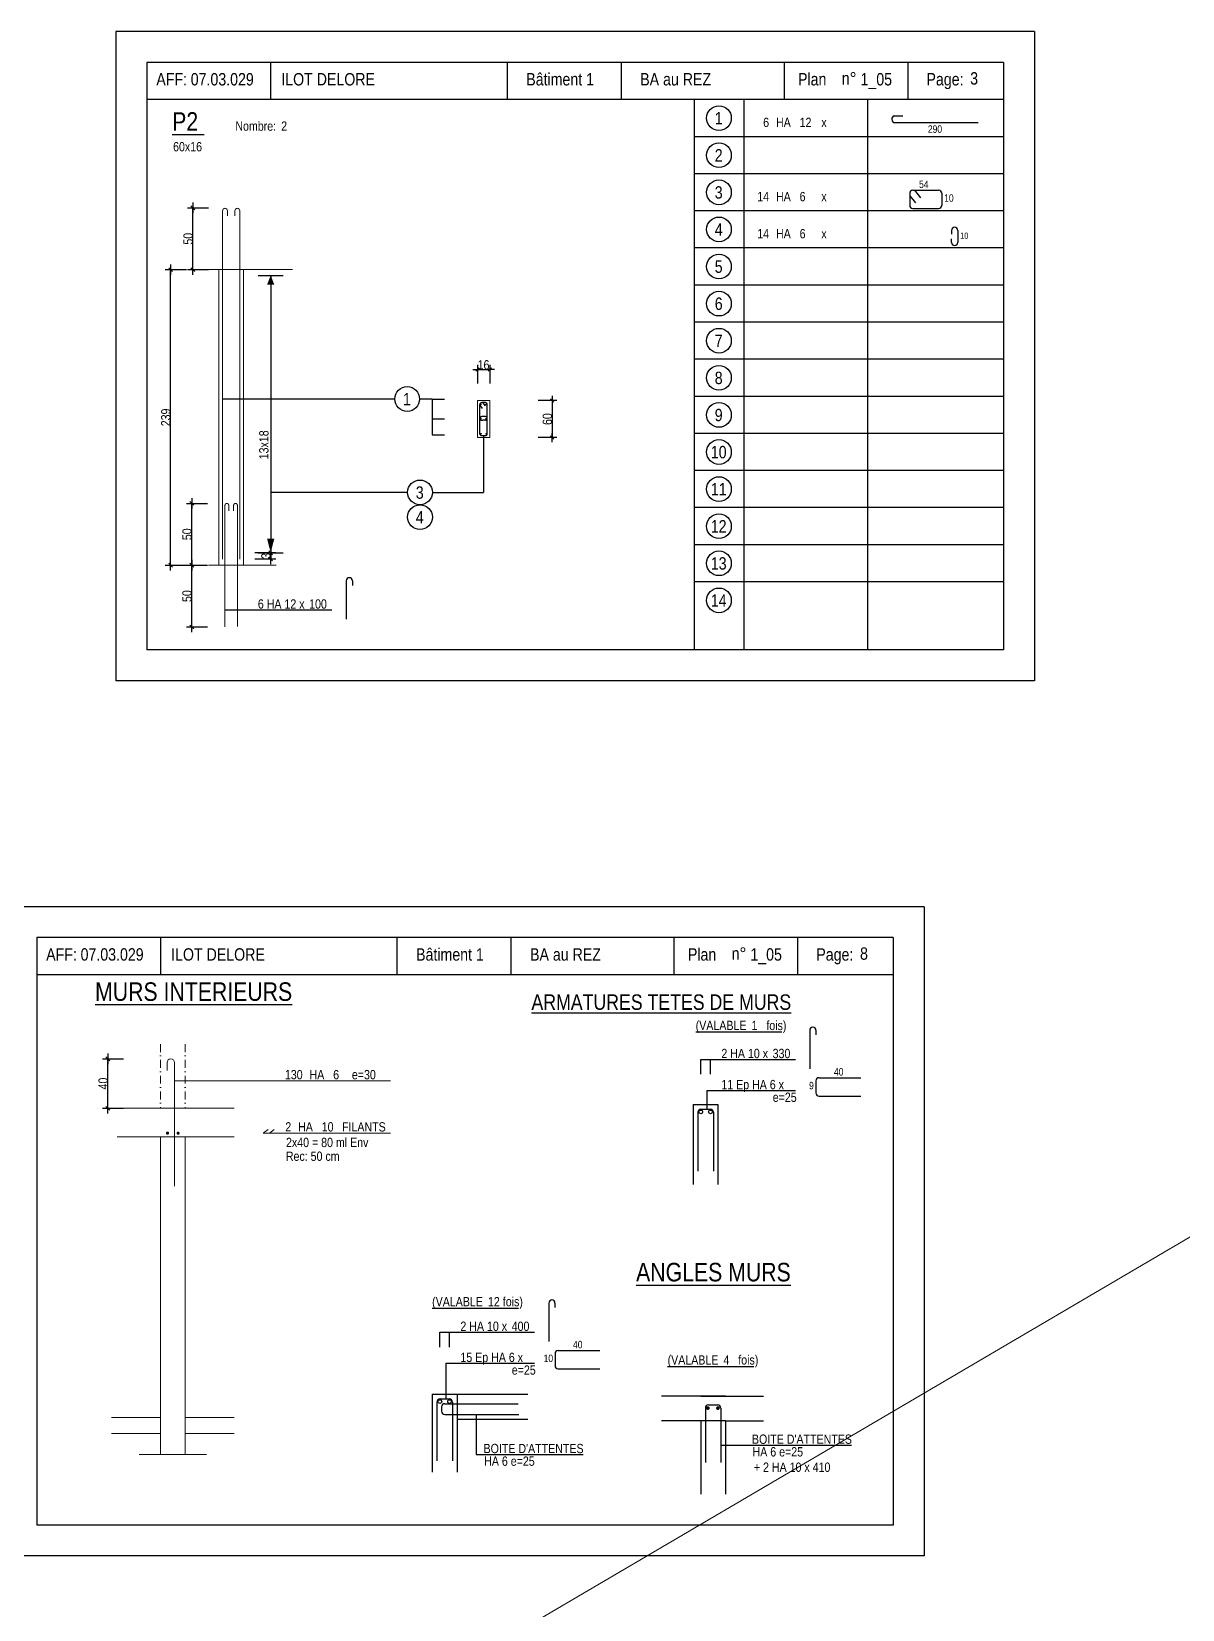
# Model space of a CAD drawing. Header units: metres. Extents: x -9927 to 45032, y -190416 to 12166.
# Drawn here: x 3751 to 5611, y -60674 to -58122 of the extents above; entities that cross this region are included whole.
import ezdxf
from ezdxf.enums import TextEntityAlignment as Align

# ---------------------------------------------------------------- set-up
doc = ezdxf.new("R2010")
doc.units = ezdxf.units.M
doc.header["$PDMODE"] = 65
doc.linetypes.add('CACHE2', pattern=[0.1875, 0.125, -0.0625])
doc.linetypes.add('TIRETPT2', pattern=[12.7, 6.35, -3.175, 0, -3.175])
for name, color, linetype in [('01_cote_gen', 4, 'Continuous'), ('01_fenetres', 171, 'Continuous'), ('01_linteaux', 3, 'Continuous'), ('01_sem', 42, 'Continuous'), ('01_texte', 230, 'Continuous'), ('AA_COTES', 2, 'Continuous')]:
    doc.layers.add(name, color=color, linetype=linetype)
doc.styles.add('STYLE2', font='ARIALN.TTF')
doc.dimstyles.new('JB25', dxfattribs={"dimscale": 0.1, "dimtxt": 150, "dimasz": 17, "dimexe": 0.1, "dimexo": 0.1, "dimgap": 0.09, "dimtad": 1, "dimdec": 1, "dimlfac": 0.5, "dimdsep": 46, "dimtxsty": 'STYLE2', "dimblk1": 'BOND_G', "dimblk2": 'BOND_D', "dimsah": 1, "dimcen": 1.5, "dimdle": 0.01, "dimse1": 1, "dimse2": 1, "dimclrd": 4, "dimclre": 2, "dimclrt": 5, "dimadec": 0, "dimazin": 0, "dimtfac": 2.333333, "dimtdec": 1, "dimtix": 1, "dimtmove": 2, "dimatfit": 3, "dimldrblk": 'BOND_G', "dimfxl": 1, "dimtolj": 1, "dimtzin": 0, "dimarcsym": 0})
doc.dimstyles.new('JB50', dxfattribs={"dimscale": 0.1, "dimtxt": 150, "dimasz": 15, "dimexe": 0.1, "dimexo": 0.1, "dimgap": 0.09, "dimtad": 1, "dimdec": 1, "dimdsep": 46, "dimtxsty": 'STYLE2', "dimblk1": 'BOND_G', "dimblk2": 'BOND_D', "dimsah": 1, "dimcen": 1.5, "dimdle": 0.01, "dimse1": 1, "dimse2": 1, "dimclrd": 4, "dimclre": 2, "dimclrt": 6, "dimazin": 2, "dimtfac": 2.333333, "dimtdec": 1, "dimtix": 1, "dimtmove": 2, "dimatfit": 3, "dimldrblk": 'BOND_G', "dimfxl": 1, "dimtolj": 1, "dimtzin": 0, "dimarcsym": 0})

# ---------------------------------------------------------------- blocks, each defined once
blk = doc.blocks.new('BOND_G')
at = {"layer": 'AA_COTES', "color": 0}
for p, q in [((5, 0), (-5, 0)), ((1.8, 1.8), (-1.8, -1.8)), ((0, -5), (0, 15))]:
    blk.add_line(p, q, dxfattribs=at)
blk = doc.blocks.new('BOND_D')
at = {"layer": 'AA_COTES', "color": 0}
for p, q in [((5, 0), (-5, 0)), ((-1.8, -1.8), (1.8, 1.8)), ((0, 5), (0, -15))]:
    blk.add_line(p, q, dxfattribs=at)
blk = doc.blocks.new('*D611')
at = {"layer": '01_cote_gen', "color": 4, "linetype": 'Continuous', "lineweight": -2, "transparency": 16777216}
blk.add_line((4011.4, -58505.6), (4011.4, -58409), dxfattribs=at)
at = {"layer": 'DEFPOINTS', "color": 0, "linetype": 'Continuous', "lineweight": 0, "transparency": 16777216}
for p in [(4011.4, -58407.3), (4140.1, -58407.3), (4149.2, -58507.3)]:
    blk.add_point(p, dxfattribs=at)
at = {"layer": '01_cote_gen', "color": 4, "linetype": 'Continuous', "lineweight": -2, "transparency": 16777216, "xscale": 1.7, "yscale": 1.7, "zscale": 1.7}
for name, p, rotation in [('BOND_D', (4011.4, -58407.3), 90), ('BOND_G', (4011.4, -58507.3), 270)]:
    blk.add_blockref(name, p, dxfattribs=dict(at, rotation=rotation))
at = {"layer": '01_cote_gen', "color": 5, "linetype": 'Continuous', "lineweight": 0, "transparency": 16777216, "insert": (4003.8, -58457.3), "char_height": 15, "attachment_point": 5, "rotation": 90, "style": 'STYLE2'}
blk.add_mtext('\\A1;50', dxfattribs=at)
blk = doc.blocks.new('*D612')
at = {"layer": '01_cote_gen', "color": 4, "linetype": 'Continuous', "lineweight": -2, "transparency": 16777216}
blk.add_line((3975.4, -58983.6), (3975.4, -58509), dxfattribs=at)
at = {"layer": 'DEFPOINTS', "color": 0, "linetype": 'Continuous', "lineweight": 0, "transparency": 16777216}
for p in [(3975.4, -58507.3), (3983.9, -58507.3), (3993.5, -58985.3)]:
    blk.add_point(p, dxfattribs=at)
at = {"layer": '01_cote_gen', "color": 4, "linetype": 'Continuous', "lineweight": -2, "transparency": 16777216, "xscale": 1.7, "yscale": 1.7, "zscale": 1.7}
for name, p, rotation in [('BOND_D', (3975.4, -58507.3), 90), ('BOND_G', (3975.4, -58985.3), 270)]:
    blk.add_blockref(name, p, dxfattribs=dict(at, rotation=rotation))
at = {"layer": '01_cote_gen', "color": 5, "linetype": 'Continuous', "lineweight": 0, "transparency": 16777216, "insert": (3967.7, -58746.3), "char_height": 15, "attachment_point": 5, "rotation": 90, "style": 'STYLE2'}
blk.add_mtext('\\A1;239', dxfattribs=at)
blk = doc.blocks.new('*D613')
at = {"layer": '01_cote_gen', "color": 4, "linetype": 'Continuous', "lineweight": -2, "transparency": 16777216}
blk.add_line((4137.3, -58967), (4137.3, -58973.6), dxfattribs=at)
at = {"layer": 'DEFPOINTS', "color": 0, "linetype": 'Continuous', "lineweight": 0, "transparency": 16777216}
for p in [(4087.4, -58975.3), (4130.4, -58965.3), (4137.3, -58975.3)]:
    blk.add_point(p, dxfattribs=at)
at = {"layer": '01_cote_gen', "color": 4, "linetype": 'Continuous', "lineweight": -2, "transparency": 16777216, "xscale": 1.7, "yscale": 1.7, "zscale": 1.7}
for name, p, rotation in [('BOND_G', (4137.3, -58965.3), 90), ('BOND_D', (4137.3, -58975.3), 270)]:
    blk.add_blockref(name, p, dxfattribs=dict(at, rotation=rotation))
at = {"layer": '01_cote_gen', "color": 5, "linetype": 'Continuous', "lineweight": 0, "transparency": 16777216, "insert": (4129.6, -58970.3), "char_height": 15, "attachment_point": 5, "rotation": 90, "style": 'STYLE2'}
blk.add_mtext('\\A1;3', dxfattribs=at)
blk = doc.blocks.new('*D614')
at = {"layer": '01_cote_gen', "color": 4, "linetype": 'Continuous', "lineweight": -2, "transparency": 16777216}
blk.add_line((4592.3, -58720.5), (4592.3, -58777.5), dxfattribs=at)
at = {"layer": 'DEFPOINTS', "color": 0, "linetype": 'Continuous', "lineweight": 0, "transparency": 16777216}
for p in [(4491.4, -58719), (4491.4, -58779), (4592.3, -58779)]:
    blk.add_point(p, dxfattribs=at)
at = {"layer": '01_cote_gen', "color": 4, "linetype": 'Continuous', "lineweight": -2, "transparency": 16777216, "xscale": 1.5, "yscale": 1.5, "zscale": 1.5}
for name, p, rotation in [('BOND_G', (4592.3, -58719), 90), ('BOND_D', (4592.3, -58779), 270)]:
    blk.add_blockref(name, p, dxfattribs=dict(at, rotation=rotation))
at = {"layer": '01_cote_gen', "color": 6, "linetype": 'Continuous', "lineweight": 0, "transparency": 16777216, "insert": (4584.6, -58749), "char_height": 15, "attachment_point": 5, "rotation": 90, "style": 'STYLE2'}
blk.add_mtext('\\A1;60', dxfattribs=at)
blk = doc.blocks.new('*D615')
at = {"layer": '01_cote_gen', "color": 4, "linetype": 'Continuous', "lineweight": -2, "transparency": 16777216}
blk.add_line((4472.9, -58669), (4489.9, -58669), dxfattribs=at)
at = {"layer": 'DEFPOINTS', "color": 0, "linetype": 'Continuous', "lineweight": 0, "transparency": 16777216}
for p in [(4491.4, -58669), (4471.4, -58719), (4491.4, -58719)]:
    blk.add_point(p, dxfattribs=at)
at = {"layer": '01_cote_gen', "color": 4, "linetype": 'Continuous', "lineweight": -2, "transparency": 16777216, "xscale": 1.5, "yscale": 1.5, "zscale": 1.5, "rotation": 180}
blk.add_blockref('BOND_G', (4471.4, -58669), dxfattribs=at)
at = {"layer": '01_cote_gen', "color": 4, "linetype": 'Continuous', "lineweight": -2, "transparency": 16777216, "xscale": 1.5, "yscale": 1.5, "zscale": 1.5}
blk.add_blockref('BOND_D', (4491.4, -58669), dxfattribs=at)
at = {"layer": '01_cote_gen', "color": 6, "linetype": 'Continuous', "lineweight": 0, "transparency": 16777216, "insert": (4481.4, -58661.4), "char_height": 15, "attachment_point": 5, "style": 'STYLE2'}
blk.add_mtext('\\A1;16', dxfattribs=at)
blk = doc.blocks.new('*D616')
at = {"layer": '01_cote_gen', "color": 4, "linetype": 'Continuous', "lineweight": -2, "transparency": 16777216}
blk.add_line((4009.7, -58983.6), (4009.7, -58887), dxfattribs=at)
at = {"layer": 'DEFPOINTS', "color": 0, "linetype": 'Continuous', "lineweight": 0, "transparency": 16777216}
for p in [(4009.7, -58885.3), (4080.4, -58885.3), (4070.5, -58985.3)]:
    blk.add_point(p, dxfattribs=at)
at = {"layer": '01_cote_gen', "color": 4, "linetype": 'Continuous', "lineweight": -2, "transparency": 16777216, "xscale": 1.7, "yscale": 1.7, "zscale": 1.7}
for name, p, rotation in [('BOND_D', (4009.7, -58885.3), 90), ('BOND_G', (4009.7, -58985.3), 270)]:
    blk.add_blockref(name, p, dxfattribs=dict(at, rotation=rotation))
at = {"layer": '01_cote_gen', "color": 5, "linetype": 'Continuous', "lineweight": 0, "transparency": 16777216, "insert": (4002, -58935.3), "char_height": 15, "attachment_point": 5, "rotation": 90, "style": 'STYLE2'}
blk.add_mtext('\\A1;50', dxfattribs=at)
blk = doc.blocks.new('*D617')
at = {"layer": '01_cote_gen', "color": 4, "linetype": 'Continuous', "lineweight": -2, "transparency": 16777216}
blk.add_line((4009.7, -59083.5), (4009.7, -58987), dxfattribs=at)
at = {"layer": 'DEFPOINTS', "color": 0, "linetype": 'Continuous', "lineweight": 0, "transparency": 16777216}
for p in [(4009.7, -58985.3), (4073, -58985.3), (4063.4, -59085.2)]:
    blk.add_point(p, dxfattribs=at)
at = {"layer": '01_cote_gen', "color": 4, "linetype": 'Continuous', "lineweight": -2, "transparency": 16777216, "xscale": 1.7, "yscale": 1.7, "zscale": 1.7}
for name, p, rotation in [('BOND_D', (4009.7, -58985.3), 90), ('BOND_G', (4009.7, -59085.2), 270)]:
    blk.add_blockref(name, p, dxfattribs=dict(at, rotation=rotation))
at = {"layer": '01_cote_gen', "color": 5, "linetype": 'Continuous', "lineweight": 0, "transparency": 16777216, "insert": (4002, -59035.3), "char_height": 15, "attachment_point": 5, "rotation": 90, "style": 'STYLE2'}
blk.add_mtext('\\A1;50', dxfattribs=at)
blk = doc.blocks.new('*D639')
at = {"layer": '01_cote_gen', "color": 4, "linetype": 'Continuous', "lineweight": -2, "transparency": 16777216}
blk.add_line((3874, -59862), (3874, -59785.4), dxfattribs=at)
at = {"layer": 'DEFPOINTS', "color": 0, "linetype": 'Continuous', "lineweight": 0, "transparency": 16777216}
for p in [(3874, -59783.7), (3975.7, -59783.7), (3927.5, -59863.7)]:
    blk.add_point(p, dxfattribs=at)
at = {"layer": '01_cote_gen', "color": 4, "linetype": 'Continuous', "lineweight": -2, "transparency": 16777216, "xscale": 1.7, "yscale": 1.7, "zscale": 1.7}
for name, p, rotation in [('BOND_D', (3874, -59783.7), 90), ('BOND_G', (3874, -59863.7), 270)]:
    blk.add_blockref(name, p, dxfattribs=dict(at, rotation=rotation))
at = {"layer": '01_cote_gen', "color": 5, "linetype": 'Continuous', "lineweight": 0, "transparency": 16777216, "insert": (3866.4, -59823.7), "char_height": 15, "attachment_point": 5, "rotation": 90, "style": 'STYLE2'}
blk.add_mtext('\\A1;40', dxfattribs=at)

msp = doc.modelspace()

# ---------------------------------------------------------------- linework, layer by layer
at = {"layer": '01_cote_gen', "linetype": 'Continuous', "lineweight": 0}
msp.add_line((337.06, -63176.21), (8693.14, -58269.45), dxfattribs=at)
at = {"layer": '01_cote_gen', "color": 2, "linetype": 'CACHE2', "lineweight": 0, "ltscale": 100}
for p, q in [((4069.37, -58888.3), (4069.37, -58897.28)), ((4077.37, -58888.3), (4077.37, -58897.28))]:
    msp.add_line(p, q, dxfattribs=at)
for centre in [(4066.37, -58888.3), (4080.37, -58888.3)]:
    msp.add_arc(centre, 3, 0, 180, dxfattribs=at)
at = {"layer": '01_fenetres', "ltscale": 30}
for p, q in [((3937.03, -58172.22), (3937.03, -59122.22)), ((5322.03, -58172.22), (3937.03, -58172.22)), ((4137.03, -58172.22), (4137.03, -58232.22)), ((4519.53, -58172.22), (4519.53, -58232.22)), ((4703.79, -58172.22), (4703.79, -58232.22)), ((4967.9, -58232.22), (4967.9, -58172.22)), ((5167.9, -58232.22), (5167.9, -58172.22)), ((5322.03, -58172.22), (5322.03, -59122.22)), ((5322.03, -58232.22), (3937.03, -58232.22)), ((5322.03, -59122.22), (3937.03, -59122.22)), ((3758.92, -59587.7), (3758.92, -60537.7)), ((3758.92, -59587.7), (3758.92, -60537.7)), ((3758.92, -59587.7), (3758.92, -60537.7)), ((5143.92, -59587.7), (3758.92, -59587.7)), ((3958.92, -59587.7), (3958.92, -59647.7)), ((4341.42, -59587.7), (4341.42, -59647.7)), ((4525.68, -59587.7), (4525.68, -59647.7)), ((4789.79, -59647.7), (4789.79, -59587.7)), ((4989.79, -59647.7), (4989.79, -59587.7)), ((5143.92, -59587.7), (5143.92, -60537.7)), ((5143.92, -59647.7), (3758.92, -59647.7)), ((5143.92, -60537.7), (3758.92, -60537.7))]:
    msp.add_line(p, q, dxfattribs=at)
at = {"layer": '01_linteaux', "linetype": 'Continuous'}
for p, q in [((5145.57, -58258.47), (5159.31, -58258.47)), ((5146.8, -58269.45), (5281.12, -58269.45)), ((5170.48, -58383.75), (5170.48, -58403.36)), ((5170.48, -58387.89), (5179.67, -58399.22)), ((5175.48, -58378.75), (5217.25, -58378.75)), ((5178.17, -58378.75), (5188.15, -58391.06)), ((5222.25, -58383.75), (5222.25, -58403.36)), ((5175.48, -58408.36), (5217.25, -58408.36)), ((5238.06, -58443.75), (5238.06, -58450.12)), ((5238.06, -58463.36), (5238.06, -58457.51)), ((5248.06, -58443.75), (5248.06, -58463.36)), ((4259.42, -59010.5), (4259.42, -59072.68)), ((4269.42, -59010.5), (4269.42, -59017.91)), ((4586.92, -60178.7), (4586.92, -60240.88)), ((4596.92, -60178.7), (4596.92, -60186.11)), ((4597.03, -60260.43), (4597.03, -60280.04)), ((4602.03, -60255.43), (4669.61, -60255.43)), ((4602.03, -60285.04), (4669.61, -60285.04)), ((4398.58, -60326.28), (4398.58, -60451.98)), ((4398.58, -60326.28), (4553.02, -60326.28)), ((4438.58, -60326.28), (4438.58, -60451.98)), ((4406.08, -60338.78), (4406.08, -60433.78)), ((4411.08, -60333.78), (4426.08, -60333.78)), ((4413.58, -60346.54), (4413.58, -60353.78)), ((4418.58, -60341.54), (4537.65, -60341.54)), ((4431.08, -60338.78), (4431.08, -60433.78)), ((4872.53, -60329.31), (4769.1, -60329.31)), ((4832.53, -60329.31), (4934.26, -60329.31)), ((4840.03, -60348.49), (4840.03, -60436.81)), ((4845.03, -60343.49), (4860.03, -60343.49)), ((4865.03, -60348.49), (4865.03, -60436.81)), ((4418.58, -60358.78), (4538.58, -60358.78)), ((4438.58, -60366.28), (4553.02, -60366.28)), ((4872.53, -60369.31), (4769.1, -60369.31)), ((4832.53, -60369.31), (4832.53, -60487.87)), ((4872.53, -60369.31), (4872.53, -60487.87)), ((4872.53, -60369.31), (4934.26, -60369.31))]:
    msp.add_line(p, q, dxfattribs=at)
at = {"layer": '01_linteaux', "linetype": 'Continuous', "const_width": 3, "flags": 128}
for points in [[(4842.57, -60348.53, 1), (4845.57, -60348.53, 1)], [(4858.91, -60348.53, 1), (4861.91, -60348.53, 1)]]:
    msp.add_lwpolyline(points, format="xyb", close=True, dxfattribs=at)
at = {"layer": '01_linteaux', "linetype": 'Continuous'}
for centre in [(4410.75, -60338.09), (4426.42, -60338.09)]:
    msp.add_circle(centre, 3, dxfattribs=at)
for centre, start, end in [((5146.68, -58263.35), 102.77382, 192.77382), ((5146.8, -58264.45), 180, 270), ((5175.48, -58383.75), 90, 180), ((5217.25, -58383.75), 0, 90), ((5175.48, -58403.36), 180, 270), ((5217.25, -58403.36), 270, 0), ((5243.06, -58443.75), 90, 180), ((5243.06, -58443.75), 0, 90), ((5243.06, -58463.36), 180, 270), ((5243.06, -58463.36), 270, 0), ((4264.42, -59010.5), 90, 180), ((4264.42, -59010.5), 0, 90), ((4591.92, -60178.7), 90, 180), ((4591.92, -60178.7), 0, 90), ((4602.03, -60260.43), 90, 180), ((4602.03, -60280.04), 180, 270), ((4411.08, -60338.78), 90, 180), ((4418.58, -60346.54), 90, 180), ((4418.58, -60353.78), 180, 270), ((4426.08, -60338.78), 0, 90), ((4845.03, -60348.49), 90, 180), ((4860.03, -60348.49), 0, 90)]:
    msp.add_arc(centre, 5, start, end, dxfattribs=at)
at = {"layer": '01_sem', "color": 2, "lineweight": 0, "ltscale": 7}
for p, q in [((4059.37, -58412.1), (4059.37, -58975.3)), ((4067.37, -58412.1), (4067.37, -58420.51)), ((4079.37, -58412.1), (4079.37, -58420.51)), ((4087.37, -58412.1), (4087.37, -58975.3)), ((4053.37, -58507.3), (4036.93, -58507.3)), ((4053.37, -58507.3), (4053.37, -58985.3)), ((4172.55, -58507.3), (4053.37, -58507.3)), ((4093.37, -58507.3), (4093.37, -58985.3)), ((4471.44, -58778.98), (4471.44, -58718.98)), ((4491.44, -58718.98), (4471.44, -58718.98)), ((4471.44, -58778.98), (4471.44, -58718.98)), ((4491.44, -58718.98), (4471.44, -58718.98)), ((4491.44, -58778.98), (4491.44, -58718.98)), ((4471.44, -58778.98), (4491.44, -58778.98)), ((4471.44, -58778.98), (4491.44, -58778.98)), ((4063.37, -58888.3), (4063.37, -59085.23)), ((4083.37, -58888.3), (4083.37, -59084.37)), ((4036.93, -58985.3), (4145.96, -58985.3)), ((3969.69, -59789.68), (3969.69, -59802.75)), ((3981.69, -59789.68), (3981.69, -59989.68)), ((3981.69, -59819.25), (4330.78, -59819.25)), ((4078.19, -59863.68), (3889.11, -59863.68)), ((4078.19, -59909.68), (3889.11, -59909.68)), ((3959.01, -59909.68), (3959.01, -60423.68)), ((3999.01, -59909.68), (3999.01, -60423.68)), ((4125.07, -59903.66), (4132.99, -59898.06)), ((4125.07, -59903.66), (4330.78, -59903.66)), ((4135.11, -59903.66), (4143.02, -59898.06)), ((3879.83, -60363.68), (3959.01, -60363.68)), ((4078.19, -60363.68), (3999.01, -60363.68)), ((3879.83, -60389.68), (3959.01, -60389.68)), ((4078.19, -60389.68), (3999.01, -60389.68)), ((4033.37, -60423.68), (3924.78, -60423.68))]:
    msp.add_line(p, q, dxfattribs=at)
at = {"layer": '01_sem', "color": 2, "linetype": 'TIRETPT2', "lineweight": 0, "ltscale": 2}
for p, q in [((3959.01, -59760.02), (3959.01, -59863.68)), ((3999.01, -59760.02), (3999.01, -59863.68))]:
    msp.add_line(p, q, dxfattribs=at)
at = {"layer": '01_sem', "color": 2, "lineweight": 0, "ltscale": 7, "const_width": 2.5, "flags": 128}
for points in [[(3969.21, -59903.97, 1), (3971.71, -59903.97, 1)], [(3986.24, -59903.97, 1), (3988.74, -59903.97, 1)]]:
    msp.add_lwpolyline(points, format="xyb", close=True, dxfattribs=at)
at = {"layer": '01_sem', "color": 2, "lineweight": 0, "ltscale": 7}
for centre, radius, start, end in [((4063.37, -58412.1), 4, 0, 180), ((4083.37, -58412.1), 4, 0, 180), ((3975.69, -59789.68), 6, 90, 180), ((3975.69, -59789.68), 6, 0, 90)]:
    msp.add_arc(centre, radius, start, end, dxfattribs=at)
at = {"layer": '01_texte', "ltscale": 30}
for p, q in [((3887.03, -58122.22), (3887.03, -59172.22)), ((5372.03, -58122.22), (3887.03, -58122.22)), ((5372.03, -58122.22), (5372.03, -59172.22)), ((4822.03, -58232.22), (4822.03, -59122.22)), ((4902.03, -58232.22), (4902.03, -59122.22)), ((5102.03, -58232.22), (5102.03, -59122.22)), ((5322.03, -58292.22), (4822.03, -58292.22)), ((5322.03, -58352.22), (4822.03, -58352.22)), ((5322.03, -58412.22), (4822.03, -58412.22)), ((5322.03, -58472.22), (4822.03, -58472.22)), ((4117.1, -58516.59), (4157.42, -58516.59)), ((4137.26, -58516.59), (4137.26, -58972.18)), ((5322.03, -58532.22), (4822.03, -58532.22)), ((5322.03, -58592.22), (4822.03, -58592.22)), ((5322.03, -58652.22), (4822.03, -58652.22)), ((5322.03, -58712.22), (4822.03, -58712.22)), ((4475.44, -58772.64), (4475.44, -58725.37)), ((4475.44, -58726.65), (4479.44, -58732.01)), ((4484.44, -58722.37), (4478.44, -58722.37)), ((4484.44, -58745), (4478.44, -58745)), ((4479.83, -58722.37), (4483.83, -58727.73)), ((4487.44, -58772.64), (4487.44, -58725.37)), ((4478.44, -58751), (4480.53, -58751)), ((4482.26, -58751), (4480.35, -58751)), ((4484.44, -58751), (4480.59, -58751)), ((5322.03, -58772.22), (4822.03, -58772.22)), ((4478.44, -58775.64), (4484.44, -58775.64)), ((5322.03, -58832.22), (4822.03, -58832.22)), ((5322.03, -58892.22), (4822.03, -58892.22)), ((4117.1, -58965.3), (4157.42, -58965.3)), ((5322.03, -58952.22), (4822.03, -58952.22)), ((5322.03, -59012.22), (4822.03, -59012.22)), ((5372.03, -59172.22), (3887.03, -59172.22)), ((5193.92, -59537.7), (3708.92, -59537.7)), ((5193.92, -59537.7), (5193.92, -60587.7)), ((5193.92, -60587.7), (3708.92, -60587.7))]:
    msp.add_line(p, q, dxfattribs=at)
at = {"layer": '01_texte'}
for p, q in [((4337.98, -58716.51), (4059.37, -58716.51)), ((4398.45, -58716.51), (4377.98, -58716.51)), ((4398.45, -58716.51), (4398.45, -58774.54)), ((4398.45, -58716.51), (4418.46, -58716.51)), ((4398.45, -58748.62), (4418.46, -58748.62)), ((4398.45, -58774.54), (4418.46, -58774.54)), ((4481.55, -58775.64), (4481.55, -58867.56)), ((4358.65, -58867.56), (4137.26, -58867.56)), ((4398.65, -58867.56), (4481.55, -58867.56)), ((4063.37, -59057.52), (4236.34, -59057.52)), ((5008.83, -59737.53), (5008.83, -59799.71)), ((5018.83, -59737.53), (5018.83, -59744.94)), ((4832.78, -59808.6), (4832.78, -59784.55)), ((4832.78, -59784.55), (4985.75, -59784.55)), ((4848.2, -59808.6), (4848.2, -59784.55)), ((5023.95, -59814.26), (5091.53, -59814.26)), ((4842.38, -59834.86), (4985.75, -59834.86)), ((4842.38, -59834.86), (4842.38, -59865.14)), ((5018.95, -59819.26), (5018.95, -59838.87)), ((5023.95, -59843.87), (5091.53, -59843.87)), ((4820.5, -59857.64), (4820.5, -59987.16)), ((4820.5, -59857.64), (4860.5, -59857.64)), ((4833, -59865.14), (4848, -59865.14)), ((4860.5, -59857.64), (4860.5, -59987.16)), ((4828, -59870.14), (4828, -59965.14)), ((4853, -59870.14), (4853, -59965.14)), ((4410.87, -60249.77), (4410.87, -60225.72)), ((4410.87, -60225.72), (4563.84, -60225.72)), ((4426.28, -60249.77), (4426.28, -60225.72)), ((4420.46, -60276.03), (4563.84, -60276.03)), ((4420.46, -60276.03), (4420.46, -60333.78)), ((4469.31, -60358.78), (4469.31, -60423.46)), ((4469.31, -60423.46), (4642.41, -60423.46)), ((4865.03, -60408.37), (5076.35, -60408.37))]:
    msp.add_line(p, q, dxfattribs=at)
at = {"layer": '01_texte', "ltscale": 30, "const_width": 1.5, "flags": 128}
for points in [[(4477.91, -58725.22, -1), (4476.41, -58725.22, -1)], [(4477.91, -58748.35, 1), (4476.41, -58748.35, 1)], [(4484.97, -58725.22, 1), (4486.47, -58725.22, 1)], [(4484.97, -58748.35, -1), (4486.47, -58748.35, -1)], [(4477.91, -58772.78, 1), (4476.41, -58772.78, 1)], [(4484.97, -58772.78, -1), (4486.47, -58772.78, -1)]]:
    msp.add_lwpolyline(points, format="xyb", close=True, dxfattribs=at)
at = {"layer": '01_texte'}
for centre, radius in [((4862.03, -58262.22), 20), ((4862.03, -58322.22), 20), ((4862.03, -58382.22), 20), ((4862.03, -58442.22), 20), ((4862.03, -58502.22), 20), ((4862.03, -58562.22), 20), ((4862.03, -58622.22), 20), ((4862.03, -58682.22), 20), ((4357.98, -58716.51), 20), ((4862.03, -58742.22), 20), ((4862.03, -58802.22), 20), ((4378.65, -58867.56), 20), ((4862.03, -58862.22), 20), ((4378.65, -58907.56), 20), ((4862.03, -58922.22), 20), ((4862.03, -58982.22), 20), ((4862.03, -59042.22), 20), ((4832.66, -59869.46), 3), ((4848.34, -59869.46), 3)]:
    msp.add_circle(centre, radius, dxfattribs=at)
at = {"layer": '01_texte', "ltscale": 30}
for centre, start, end in [((4478.44, -58725.37), 90.00091, 180), ((4478.44, -58748), 90.00091, 180), ((4484.44, -58725.37), 0, 90.00091), ((4484.44, -58748), 0, 90.00091), ((4478.44, -58748), 180, 269.99909), ((4484.44, -58748), 269.99909, 0), ((4478.44, -58772.64), 180, 270), ((4484.44, -58772.64), 270, 0)]:
    msp.add_arc(centre, 3, start, end, dxfattribs=at)
at = {"layer": '01_texte'}
for centre, start, end in [((5013.83, -59737.53), 90, 180), ((5013.83, -59737.53), 0, 90), ((5023.95, -59819.26), 90, 180), ((5023.95, -59838.87), 180, 270), ((4833, -59870.14), 90, 180), ((4848, -59870.14), 0, 90)]:
    msp.add_arc(centre, 5, start, end, dxfattribs=at)
at = {"layer": '01_texte', "ltscale": 30}
for points in [[(4137.26, -58516.59), (4131.36, -58531.66), (4137.26, -58531.66)], [(4137.26, -58516.59), (4143.16, -58531.66), (4137.26, -58531.66)], [(4137.26, -58965.3), (4131.36, -58942.23), (4137.26, -58942.23)], [(4137.26, -58965.3), (4143.16, -58942.23), (4137.26, -58942.23)]]:
    msp.add_solid(points, dxfattribs=at)

# ---------------------------------------------------------------- texts
at = {"layer": '01_texte', "style": 'STYLE2'}
for s, height, p in [('AFF:', 20, (3952.33, -58209.37)), ('07.03.029', 20, (4007.99, -58209.37)), ('ILOT DELORE', 20, (4154.38, -58209.37)), ('Bâtiment 1', 20, (4550.48, -58209.37)), ('BA au REZ', 20, (4734.74, -58209.37)), ('Plan', 20, (4989.94, -58209.37)), ('n%%D', 20, (5060.63, -58207.93)), ('1_05', 20, (5090.97, -58209.37)), ('Page:', 20, (5197.61, -58209.37)), ('3', 20, (5268.3, -58207.93)), ('%%UP2 ', 30, (3977.95, -58282.61)), ('HA', 15, (4954.32, -58276.62)), ('12', 15, (4992.49, -58276.62)), ('Nombre:', 15, (4080.13, -58282.61)), ('2', 15, (4154.23, -58282.61)), ('290', 12, (5199.86, -58285.96)), ('60x16', 15, (3979.43, -58315.95)), ('54', 12, (5185.69, -58375.2)), ('HA', 15, (4954.32, -58396.62)), ('6', 15, (4992.49, -58396.62)), ('10', 12, (5226.23, -58397.41)), ('HA', 15, (4954.32, -58456.62)), ('6', 15, (4992.49, -58456.62)), ('10', 10, (5252.05, -58457.41)), ('6 HA 12 x', 15, (4116.53, -59055.5)), ('100', 15, (4199.43, -59055.5)), ('AFF:', 20, (3774.21, -59624.86)), ('07.03.029', 20, (3829.88, -59624.86)), ('ILOT DELORE', 20, (3976.26, -59624.86)), ('Bâtiment 1', 20, (4372.36, -59624.86)), ('BA au REZ', 20, (4556.62, -59624.86)), ('Plan', 20, (4811.83, -59624.86)), ('n%%D', 20, (4882.52, -59623.41)), ('1_05', 20, (4912.86, -59624.86)), ('Page:', 20, (5019.5, -59624.86)), ('8', 20, (5090.18, -59623.41)), ('%%UMURS INTERIEURS', 30, (3853.31, -59689.98)), ('%%UARMATURES TETES DE MURS', 25, (4558.89, -59704.47)), ('%%U(VALABLE            ', 15, (4824.44, -59737.17)), ('1', 15, (4914.73, -59737.17)), ('fois)', 15, (4938.69, -59737.17)), ('2 HA 10 x', 15, (4865.94, -59782.53)), ('330', 15, (4948.84, -59782.53)), ('HA', 15, (4200.09, -59816.8)), ('6', 15, (4238.26, -59816.8)), ('11 Ep HA 6 x', 15, (4865.94, -59832.83)), ('40', 12, (5048, -59810.71)), ('e=25', 15, (4949.01, -59853.31)), ('9', 12, (5007.77, -59832.91)), ('HA', 15, (4181.61, -59901.21)), ('10', 15, (4219.78, -59901.21)), ('%%UANGLES MURS', 30, (4728.05, -60143.65)), ('%%U(VALABLE            ', 15, (4398.29, -60183.92)), ('12', 15, (4488.58, -60183.92)), ('fois)', 15, (4512.54, -60183.92)), ('2 HA 10 x', 15, (4444.02, -60223.7)), ('400', 15, (4526.92, -60223.7)), ('40', 12, (4626.09, -60251.88)), ('15 Ep HA 6 x', 15, (4444.02, -60274)), ('10', 12, (4578.57, -60274.09)), ('%%U(VALABLE            ', 15, (4779.04, -60278.16)), ('4', 15, (4869.32, -60278.16)), ('fois)', 15, (4893.29, -60278.16)), ('e=25', 15, (4527.09, -60294.48))]:
    msp.add_text(s, height=height, dxfattribs=at).set_placement(p)
for s, p in [('1', (4861.63, -58262.45)), ('2', (4861.63, -58322.45)), ('3', (4861.63, -58382.45)), ('4', (4861.63, -58442.45)), ('5', (4861.63, -58502.45)), ('6', (4861.63, -58562.45)), ('7', (4861.63, -58622.45)), ('8', (4861.63, -58682.45)), ('1', (4357.57, -58716.74)), ('9', (4861.63, -58742.45)), ('10', (4861.63, -58802.45)), ('3', (4378.25, -58867.78)), ('11', (4861.63, -58862.45)), ('4', (4378.25, -58907.78)), ('12', (4861.63, -58922.45)), ('13', (4861.63, -58982.45)), ('14', (4861.63, -59042.45))]:
    msp.add_text(s, height=20, dxfattribs=at).set_placement(p, align=Align.MIDDLE_CENTER)
for s, p in [('6', (4943.12, -58276.62)), ('14', (4943.12, -58396.62)), ('14', (4943.12, -58456.62)), ('130', (4188.89, -59816.8)), ('2', (4170.41, -59901.21)), ('2x40 = 80 ml Env ', (4300.03, -59926.39)), ('Rec: 50 cm', (4248.67, -59948.68)), ("BOITE D'ATTENTES", (5077.12, -60406.35)), ("BOITE D'ATTENTES", (4643.17, -60421.44)), ('HA 6 e=25', (4564.11, -60441.84)), ('HA 6 e=25', (4998.05, -60426.75)), ('+ 2 HA 10 x 410', (5042.26, -60451.67))]:
    msp.add_text(s, height=15, dxfattribs=at).set_placement(p, align=Align.RIGHT)
for s, p in [('x', (5031.9, -58276.62)), ('x', (5031.9, -58396.62)), ('x', (5031.9, -58456.62)), ('e=30', (4287.91, -59816.8)), ('FILANTS', (4287.91, -59901.21))]:
    msp.add_text(s, height=15, dxfattribs=at).set_placement(p, align=Align.CENTER)
msp.add_text('13x18', height=15, rotation=90, dxfattribs=at).set_placement((4133.66, -58814.06))

# ---------------------------------------------------------------- dimensions: what is measured, and where the dimension line sits
at = {"layer": '01_cote_gen', "linetype": 'Continuous', "lineweight": 0}
for base, p1, p2, dimstyle, picture, middle in [((4011.43, -58407.3), (4149.16, -58507.3), (4140.1, -58407.3), 'JB25', '*D611', (4003.76, -58457.3)), ((3975.41, -58507.3), (3993.53, -58985.3), (3983.91, -58507.3), 'JB25', '*D612', (3967.74, -58746.3)), ((4592.28, -58778.98), (4491.44, -58718.98), (4491.44, -58778.98), 'JB50', '*D614', (4584.61, -58748.98)), ((4009.69, -58885.3), (4070.47, -58985.3), (4080.37, -58885.3), 'JB25', '*D616', (4002.02, -58935.3)), ((4009.69, -58985.3), (4063.37, -59085.23), (4073.02, -58985.3), 'JB25', '*D617', (4002.02, -59035.27)), ((3874.04, -59783.68), (3927.52, -59863.68), (3975.69, -59783.68), 'JB25', '*D639', (3866.37, -59823.68))]:
    dim = msp.add_linear_dim(base=base, p1=p1, p2=p2, angle=90, dimstyle=dimstyle, dxfattribs=at)
    dim.commit()
    dim.dimension.update_dxf_attribs({"geometry": picture, "text_midpoint": middle})
dim = msp.add_linear_dim(base=(4491.44, -58669.04), p1=(4471.44, -58718.98), p2=(4491.44, -58718.98), text='16', dimstyle='JB50', dxfattribs=at)
dim.commit()
dim.dimension.update_dxf_attribs({"geometry": '*D615', "text_midpoint": (4481.44, -58661.38)})
dim = msp.add_linear_dim(base=(4137.26, -58975.3), p1=(4130.44, -58965.3), p2=(4087.37, -58975.3), angle=90, text='3', dimstyle='JB25', dxfattribs=at)
dim.commit()
dim.dimension.update_dxf_attribs({"geometry": '*D613', "text_midpoint": (4129.59, -58970.3)})

doc.saveas('drawing.dxf')
